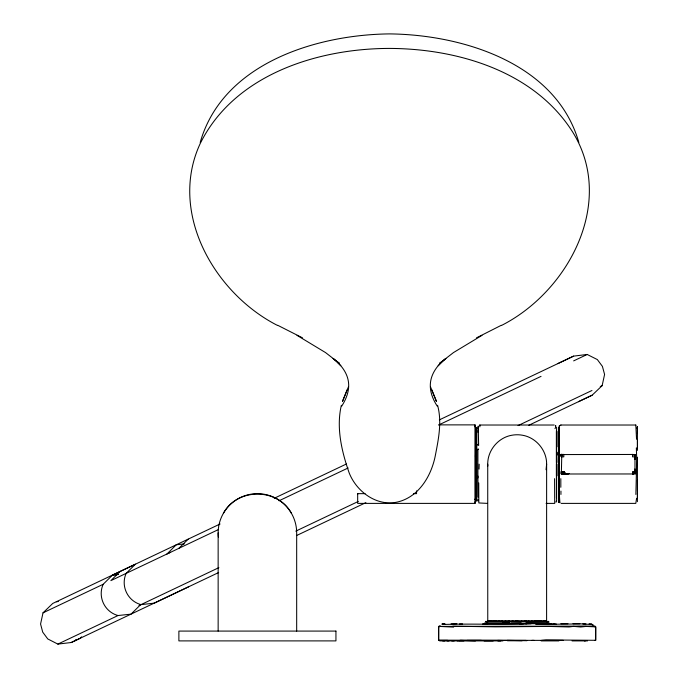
<?xml version="1.0" encoding="UTF-8"?>
<svg xmlns="http://www.w3.org/2000/svg" width="678" height="678" viewBox="0 0 678 678"><rect width="100%" height="100%" fill="white"/><g stroke="black" fill="none" stroke-linecap="round" stroke-linejoin="round"><path stroke-width="1.02" d="M475.464 427.394L475.464 426.242L475.473 502.008M477.914 449.09L477.914 461.71M546.604 621.268L545.01 621.26L546.604 621.268L546.629 464.201C546.824 450.455 536.239 437.666 522.696 435.276A21.035 14.874 0 0 0 511.661 435.276C498.127 437.666 487.541 450.455 487.728 464.201L487.762 621.268L489.355 621.26C487.643 621.268 491.296 621.268 488.914 621.268M595.708 627.345L595.691 640.278L594.792 640.32M637.422 491.33L637.43 457.192M637.422 450.378L637.43 440.31M569.037 473.617L561.35 473.973L561.35 471.515L563.808 471.566L563.808 473.998L632.684 473.964L634.362 473.134L634.786 471.566M593.716 626.523L595.708 626.845L595.682 640.303L546.087 639.939L541.408 640.371M634.939 471.04L634.972 469.125L634.972 473.973L634.845 472.303M475.464 457.082L475.473 454.785M634.972 469.125L634.972 473.973L634.888 472.151M365.035 493.652L357.67 493.652L357.67 503.39L475.041 503.39C474.888 477.329 475.049 451.04 475.024 424.877L439.081 424.877M357.67 494.457L357.679 493.652M568.74 473.591L561.35 473.973L561.359 471.676L564.511 471.566M637.405 501.678L637.422 480.16M478.744 482.905L478.821 502.957L487.533 503.39M635.566 425.64L635.811 425.021L561.003 425.021L559.325 425.894L559.274 493.728L559.901 502.745L559.384 501.678M568.596 473.566L561.35 473.973L561.376 471.837L564.528 471.719M476.685 427.471L476.685 500.94M479.041 469.1L479.176 464.218M561.35 473.973L561.765 455.531A2.458 2.398 -7.3 0 1 562.07 455.158M475.041 503.39L475.117 501.669M636.591 498.254L635.803 503.39L561.121 503.39M478.032 432.386L478.168 429.742M546.629 464.201L546.053 469.71M477.948 428.454L478.244 426.064L478.634 445.59M634.972 456.896L634.972 454.438L634.972 473.973L634.93 471.998M479.897 425.021L479.897 426.86M442.014 624.116L442.505 624.175M634.464 473.007L634.718 471.066L634.362 473.134M556.435 430.403L556.435 497.999M634.252 473.252L634.616 471.185M188.654 586.784L154.27 603.14L140.982 604.632C127.6 600.996 120.506 586.046 126.142 573.376L135.439 564.181L112.489 575.071L103.175 584.283C97.513 596.954 104.615 611.92 118.014 615.539L131.04 614.141L140.354 604.929M341.356 405.291C336.068 427.826 341.754 451.633 349.204 472.981C356.586 491.686 376.748 506.661 397.384 502.051C418.58 497.11 430.979 476.515 435.149 456.472C438.369 439.751 442.192 422.148 437.581 405.3M634.142 473.363L634.472 471.668M479.524 425.64L479.651 425.021L554.223 425.021M637.134 428.386L637.388 426.538L637.43 448.514M528.832 425.259L592.14 395.198L602.14 385.663L604.581 374.451L602.411 366.383L597.343 359.577L587.173 354.467L573.588 356.128L439.327 419.885M220.07 523.992L52.74 603.445L43.019 612.844L40.57 624.04L42.722 632.142L47.774 638.947L57.867 644.1L71.224 642.515L218.672 572.529M634.015 473.464L634.396 471.727L633.888 473.558M200.188 142.473C222.621 63.486 316.007 34.663 389.528 33.9C463.057 34.671 556.435 63.512 578.842 142.499M633.744 473.642L634.235 471.837M633.608 473.719L634.15 471.88M475.473 498.483L475.117 499.686L475.464 498.618M633.455 473.786L634.066 471.922M633.311 473.837L633.972 471.956L633.159 473.888M348.509 386.714L342.517 401.359L347.136 389.85M632.998 473.922L633.786 472.007M341.771 406.054C351.551 390.613 351.568 376.298 337.847 362.527M632.837 473.947L633.693 472.024M632.684 473.964L633.828 471.549M634.93 471.566L632.523 471.566L632.523 473.998L633.744 471.549M554.968 428.674L555.689 427.352L555.545 425.453L555.833 426.233M223.409 513.288C237.164 487.719 277.666 487.719 291.421 513.288M441.759 361.815C427.716 375.663 427.064 390.265 437.174 406.063M120.116 571.478L110.878 580.631L218.172 529.679M178.848 548.358L188.238 539.112M74.851 640.82L76.309 639.396M81.631 636.862L80.165 638.295L71.224 642.515M438.166 365.747L445.87 358.459L439.522 363.408L453.463 352.585L481.99 335.364M562.07 455.158L562.579 454.769A2.475 2.441 5 0 1 563.02 454.565L632.837 454.463A2.534 2.509 -3.4 0 1 633.311 454.565A2.475 2.432 -0.7 0 1 633.744 454.777L634.252 455.158M501.906 325.245C568.749 291.082 615.946 201.908 572.732 132.134C534.408 71.393 457.87 48.68 389.536 48.418C317.482 48.485 234.444 74.588 200.273 143.414C168.127 212.282 214.07 292.862 277.09 325.228M556.07 502.262L556.214 501.076M561.003 425.021L559.325 425.894L559.358 427.632M501.322 325.279L476.515 337.839M573.588 356.128L557.74 363.654M573.639 360.882L587.173 354.467M274.243 498.271L346.39 464.006M170.619 552.256L166.924 554.011L176.288 544.781L184.34 543.909M43.019 612.844L103.175 584.283M279.056 500.771L348.145 467.964M438.624 425.004L541.044 376.366M118.014 615.539L57.867 644.1M600.267 386.545L602.14 385.663M138.99 605.581L218.867 567.647M295.794 531.12L358.255 501.466M476.744 445.2L478.558 444.344M518.034 425.598L591.953 390.494M296.591 535.535L365.891 502.627M476.125 450.285L478.634 449.09M578.427 401.707L592.14 395.198M442.048 624.048L444.387 623.718M442.827 624.201L444.836 623.726L445.268 624.438M595.708 626.845L585.928 626.438L580.699 626.997L573.495 626.379L569.071 626.964L548.57 626.43L495.491 626.853L452.802 626.209M438.666 640.337L438.649 627.277M484.77 623.133L549.477 623.107M457.209 640.896L459.955 640.413L526.136 640.388M484.745 623.209L485.236 623.124M444.904 624.421C473.591 623.591 502.33 624.896 531.128 623.735M546.807 621.862L548.383 621.972L525.916 622.124M56.299 601.759L58.325 601.53M507.314 621.268L508.136 621.26M118.506 574.427L112.489 575.071L118.472 574.461M568.893 473.608L563.325 473.922L561.401 471.998L564.554 471.871M562.867 473.786L566.003 473.583M562.723 473.719L564.816 473.583M526.272 621.268L527.052 621.268L497.805 621.268L501.5 621.26M577.605 626.438L585.928 626.438M562.579 473.642L564.681 473.507M562.316 473.464L564.418 473.337M562.443 473.558L564.545 473.43M562.189 473.363L564.299 473.236M499.889 621.268L499.076 621.268M562.07 473.252L564.189 473.134M561.96 473.134L564.045 473.015M561.859 473.007L563.952 472.897M498.423 621.268L492.914 621.268L494.635 621.26L493.881 621.268M561.765 472.88L564.901 472.719M561.681 472.744L564.825 472.591M561.604 472.6L564.749 472.456M451.065 623.87L456.921 623.718M561.537 472.456L564.689 472.312M493.381 621.268L489.821 621.268L492.474 621.26L491.821 621.268M546.375 621.268L545.01 621.26M447.65 640.363L439.293 640.405M535.993 624.438L582.673 623.904L592.903 624.667L591.25 624.387M550.29 623.718L551.189 623.718L546.985 623.709L549.951 623.718M593.911 626.286L595.182 626.252L593.538 626.201M440.53 626.26L439.166 626.252L440.607 626.243M488.279 621.268L487.787 621.268L546.451 621.268M544.205 621.268L543.654 621.26L545.163 621.268L542.824 621.26L543.341 621.268M558.562 473.668L558.74 427.471M534.137 640.371L438.649 640.159L438.691 626.404L593.53 626.108L592.945 626.099M550.095 623.997L556.409 624.116M460.404 640.371L475.439 640.896M489.194 621.268L489.974 621.26M540.476 621.268L539.73 621.26L542.544 621.268M491.025 621.268L491.542 621.26M494.508 621.268L497.152 621.26L496.313 621.268M501.415 621.268L503.084 621.26L502.127 621.268M532.238 621.268L531.281 621.26L542.027 621.268M591.123 623.718L589.072 623.718M518.204 621.268L514.509 621.268M521.882 621.268L520.865 621.268L536.552 621.268M490.152 621.268L490.703 621.26M505.407 621.268L506.347 621.268L503.915 621.268M508.085 621.268L509.907 621.26L508.881 621.268M512.483 621.268L513.492 621.268L510.865 621.268M519.848 621.268L515.331 621.268M524.501 621.268L525.484 621.268M528.95 621.268L528.009 621.268L530.442 621.268M487.88 621.862L486.058 621.862L505.669 621.862M487.372 623.709L484.829 623.709M467.1 640.405L481.346 640.371M507.407 640.752L522.077 640.795M483.168 623.709L523.552 623.709M634.93 456.845L632.523 456.845L632.523 454.413A2.458 2.458 0 0 1 634.981 456.845L634.786 456.845M558.579 464.201L558.74 500.356M413.411 493.652L416.563 493.652L416.563 490.914M546.104 503.39L554.706 503.39L554.587 478.651M485.456 621.421L548.9 621.421M442.988 623.718L444.276 623.718M560.859 623.718L567.961 623.718M572.969 623.718L579.91 623.718M531.857 640.371L563.299 640.371M439.615 640.896L493.203 640.896M497.881 640.896L502.915 640.896M558.892 640.896L541.163 640.896M584.377 640.896L587.546 640.896M442.683 640.896L444.912 640.896M446.929 640.896L449.039 640.896M451.701 640.896L454.218 640.896M458.981 640.896L463.964 640.896M484.092 640.896L500.796 640.888M572.046 640.896L585.3 640.896M540.459 623.709L543.434 623.718L541.976 623.709M535.408 623.709L538.891 623.718L537.171 623.709M459.464 623.963L462.574 623.972M539.171 621.268L535.934 621.268M538.044 621.268L537.323 621.268M535.281 621.268L534.476 621.268M511.288 621.862L521.196 622.04M486.406 623.709L487.838 623.718M548.112 623.718L519.314 623.709L521.458 623.718M544.392 621.26L544.815 621.268M539.849 621.268L538.629 621.268M541.451 621.268L540.985 621.268M525.636 623.709L526.721 623.718M582.809 623.963L585.962 623.98M542.824 621.26L543.807 621.268M526.959 640.702L507.297 640.371M545.68 621.268L545.858 621.268M497.703 640.405L502.517 640.49M482.795 624.014L484.821 624.048M635.811 425.021L636.549 439.276M561.376 471.566L561.401 471.566A2.466 2.466 0 0 0 563.808 474.024M563.325 454.489L561.096 454.396L561.35 456.896M453.65 627.099L438.691 626.404L438.988 627.057M563.172 454.523L561.096 454.396L561.359 456.735M553.223 623.972L554.977 624.116M591.631 624.057L592.826 624.811M302.473 337.83L277.666 325.262M296.998 335.347L325.525 352.568L339.458 363.4L333.11 358.45L340.814 365.739M431.81 389.858L436.429 401.368L430.445 386.714M634.845 456.108L634.557 455.531A2.458 2.398 7.3 0 0 634.252 455.158M561.401 456.413L561.096 454.396L561.376 456.574M487.728 464.201L487.846 466.049M636.345 447.861L636.71 459.337L635.879 494.465M478.066 497.11L477.914 476.058M558.579 459.591L558.74 464.201M475.651 426.937L475.668 427.555M475.024 424.877L475.041 426.86M557.825 452.48L557.867 455.099M477.914 499.601L477.939 501.042M556.918 464.21L556.969 475.803M556.587 451.217L556.918 462.404M637.396 427.148L637.422 433.606M560.943 491.084L560.943 494.457M637.43 492.914L637.43 498.584M560.825 478.66L560.825 487.287M558.901 427.31L558.901 501.101M556.969 431.471L556.969 446.802M556.604 427.462L556.604 500.949M556.443 431.539L556.443 462.481M556.443 464.201L556.443 475.829M477.914 462.515L477.914 477.948M476.609 427.462L476.609 500.949M475.744 468.871L475.744 473.456M296.676 631.082L296.676 532.916A39.265 39.265 0 0 0 255.36 493.711A39.265 39.265 0 0 0 218.367 537.018M218.146 532.916L218.146 631.082M509.712 622.15A30.391 1.271 -0.8 0 1 502.779 622.133M634.981 471.566A2.458 2.458 0 0 1 632.523 474.015M634.972 454.438L634.972 459.286L634.972 454.438M495.847 621.26L495.186 621.268L495.847 621.26M561.401 456.845L561.376 456.845A2.466 2.466 0 0 1 563.808 454.387L563.808 456.845L561.401 456.845M483.77 623.709L484.236 623.709L483.787 623.718M335.941 631.082L178.882 631.082L178.882 640.896L335.941 640.896L335.941 631.082M558.35 501.839L558.63 502.245L558.35 501.839"/></g></svg>
